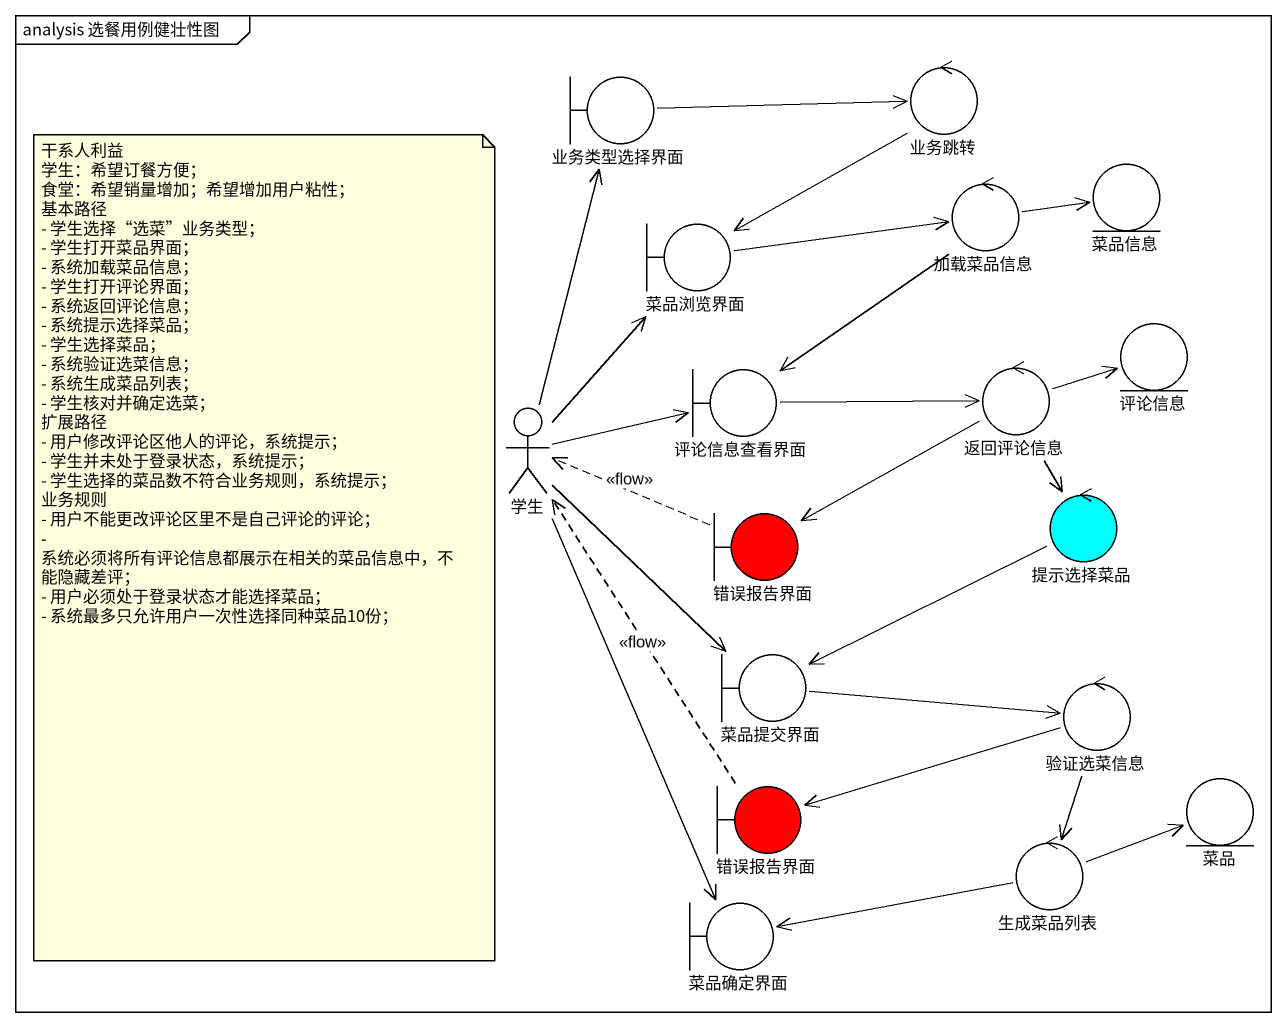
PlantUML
@startuml
mainframe analysis 选餐用例健壮性图
boundary 业务类型选择界面
control 业务跳转
control 加载菜品信息
entity 菜品信息
boundary 菜品浏览界面
entity 评论信息
actor 学生
boundary 评论信息查看界面
control 返回评论信息
boundary 错误报告界面 #FF0000
control 提示选择菜品 #00FFFF
boundary 菜品提交界面
control 验证选菜信息
boundary "错误报告界面" as 错误报告界面_2 #FF0000
entity 菜品
boundary 菜品确定界面
control 生成菜品列表
业务类型选择界面 -right-> 业务跳转
业务跳转 --> 菜品浏览界面
加载菜品信息 -right-> 菜品信息
加载菜品信息 --> 评论信息查看界面
菜品浏览界面 -right-> 加载菜品信息
学生 -up-> 业务类型选择界面
学生 -up-> 菜品浏览界面
学生 -right-> 评论信息查看界面
学生 --> 菜品提交界面
学生 --> 菜品确定界面
评论信息查看界面 -right-> 返回评论信息
返回评论信息 -right-> 评论信息
返回评论信息 -left-> 错误报告界面
返回评论信息 --> 提示选择菜品
错误报告界面 .left.> 学生 : <<flow>>
提示选择菜品 -left-> 菜品提交界面
菜品提交界面 -right-> 验证选菜信息
验证选菜信息 -left-> 错误报告界面_2
验证选菜信息 --> 生成菜品列表
错误报告界面_2 .up.> 学生 : <<flow>>
生成菜品列表 -right-> 菜品
生成菜品列表 -left-> 菜品确定界面
note as N1
  干系人利益
  学生：希望订餐方便；
  食堂：希望销量增加；希望增加用户粘性；
  基本路径
  - 学生选择“选菜”业务类型；
  - 学生打开菜品界面；
  - 系统加载菜品信息；
  - 学生打开评论界面；
  - 系统返回评论信息；
  - 系统提示选择菜品；
  - 学生选择菜品；
  - 系统验证选菜信息；
  - 系统生成菜品列表；
  - 学生核对并确定选菜；
  扩展路径
  - 用户修改评论区他人的评论，系统提示；
  - 学生并未处于登录状态，系统提示；
  - 学生选择的菜品数不符合业务规则，系统提示；
  业务规则
  - 用户不能更改评论区里不是自己评论的评论；
  - 系统必须将所有评论信息都展示在相关的菜品信息中，不能隐藏差评；
  - 用户必须处于登录状态才能选择菜品；
  - 系统最多只允许用户一次性选择同种菜品10份；
end note
@enduml
